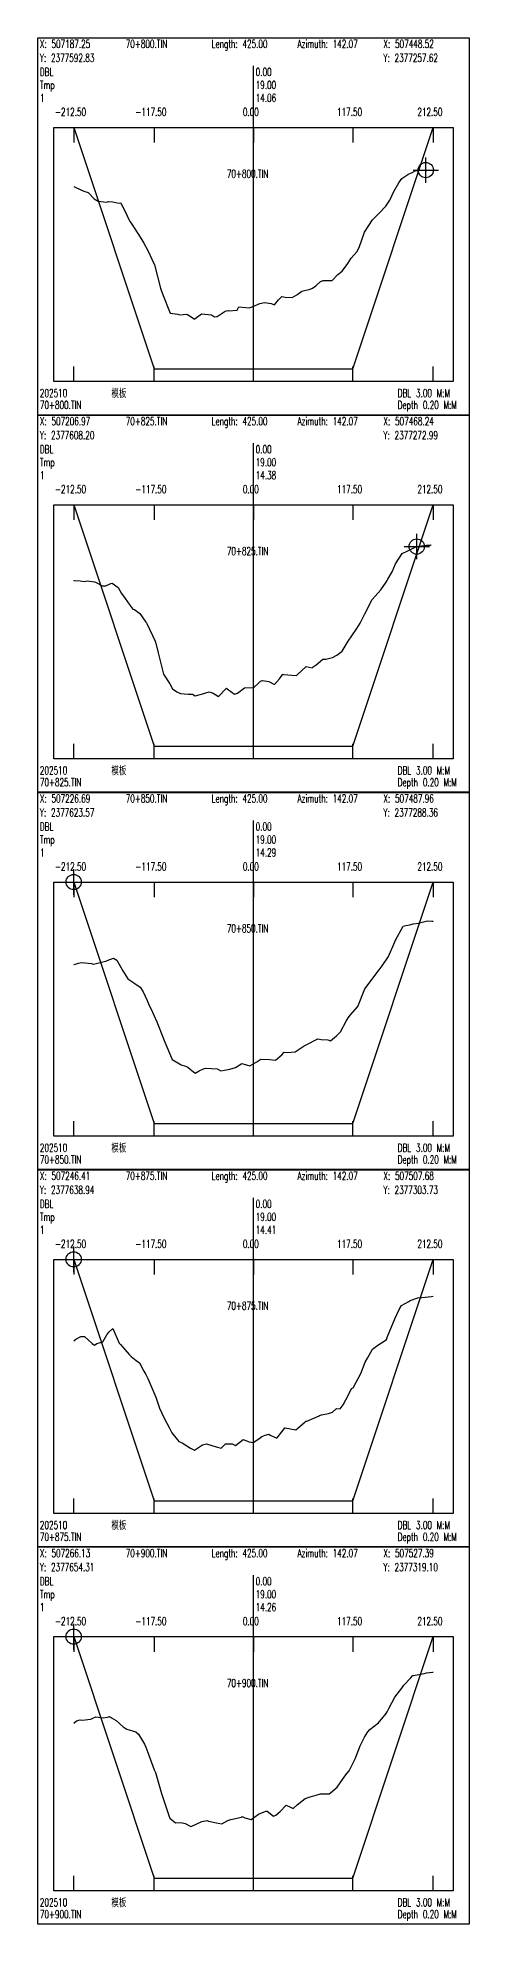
# Model space of a CAD drawing. Extents: x 1 to 194, y -24202 to 0.
# Drawn here: x 1 to 171, y -18856 to -18114 of the extents above; entities that cross this region are included whole.
import ezdxf

# ---------------------------------------------------------------- set-up
doc = ezdxf.new("R2010")
doc.units = 0
doc.header["$MEASUREMENT"] = 0
doc.layers.add('LABELS', color=7, linetype='Continuous')
doc.layers.add('XSECTION', color=7, linetype='Continuous')
doc.styles.get("Standard").update_dxf_attribs({"font": 'txt.shx'})

msp = doc.modelspace()

# ---------------------------------------------------------------- linework, layer by layer
at = {"color": 1}
for p, q in [((153.84, -18171.15), (153.84, -18161.15)), ((148.84, -18166.15), (158.84, -18166.15)), ((150.29, -18319.31), (150.29, -18309.31)), ((145.29, -18314.31), (155.29, -18314.31)), ((10.17, -18446.32), (20.17, -18446.32)), ((15.17, -18451.32), (15.17, -18441.32)), ((10.17, -18594.8), (20.17, -18594.8)), ((15.17, -18599.8), (15.17, -18589.8)), ((10.17, -18743.27), (20.17, -18743.27)), ((15.17, -18748.27), (15.17, -18738.27))]:
    msp.add_line(p, q, dxfattribs=at)
for centre in [(153.84, -18166.15), (150.29, -18314.31), (15.17, -18446.32), (15.17, -18594.8), (15.17, -18743.27)]:
    msp.add_circle(centre, 3, dxfattribs=at)
at = {"layer": 'XSECTION', "color": 0, "linetype": 'Continuous'}
for points in [[(1, -18114.08), (171, -18114.08), (171, -18262.55), (1, -18262.55), (1, -18114.08)], [(86, -18249.37), (86, -18125.13)], [(86, -18249.37), (86, -18125.13)], [(7.3, -18149.37), (164.7, -18149.37), (164.7, -18249.37), (7.3, -18249.37), (7.3, -18149.37)], [(15.17, -18149.37), (15.17, -18155.31)], [(15.17, -18149.37), (46.83, -18244.37)], [(15.17, -18149.37), (46.83, -18244.37)], [(46.83, -18149.37), (46.83, -18155.31)], [(86, -18149.37), (86, -18155.31)], [(125.17, -18149.37), (125.17, -18155.31)], [(125.17, -18244.37), (156.83, -18149.37)], [(125.17, -18244.37), (156.83, -18149.37)], [(156.83, -18149.37), (156.83, -18155.31)], [(15.17, -18249.37), (15.17, -18243.43)], [(46.83, -18249.37), (46.83, -18243.43)], [(46.83, -18244.37), (86, -18244.37)], [(46.83, -18244.37), (46.83, -18244.37)], [(46.83, -18244.37), (86, -18244.37)], [(86, -18249.37), (86, -18243.43)], [(86, -18244.37), (125.17, -18244.37)], [(86, -18244.37), (125.17, -18244.37)], [(125.17, -18249.37), (125.17, -18243.43)], [(125.17, -18244.37), (125.17, -18244.37)], [(156.83, -18249.37), (156.83, -18243.43)], [(1, -18262.56), (171, -18262.56), (171, -18411.02), (1, -18411.02), (1, -18262.56)], [(86, -18397.85), (86, -18273.61)], [(86, -18397.85), (86, -18273.61)], [(7.3, -18297.85), (164.7, -18297.85), (164.7, -18397.85), (7.3, -18397.85), (7.3, -18297.85)], [(15.17, -18297.85), (15.17, -18303.78)], [(15.17, -18297.85), (46.83, -18392.85)], [(15.17, -18297.85), (46.83, -18392.85)], [(46.83, -18297.85), (46.83, -18303.78)], [(86, -18297.85), (86, -18303.78)], [(125.17, -18297.85), (125.17, -18303.78)], [(125.17, -18392.85), (156.83, -18297.85)], [(125.17, -18392.85), (156.83, -18297.85)], [(156.83, -18297.85), (156.83, -18303.78)], [(15.17, -18397.85), (15.17, -18391.91)], [(46.83, -18397.85), (46.83, -18391.91)], [(46.83, -18392.85), (86, -18392.85)], [(46.83, -18392.85), (46.83, -18392.85)], [(46.83, -18392.85), (86, -18392.85)], [(86, -18397.85), (86, -18391.91)], [(86, -18392.85), (125.17, -18392.85)], [(86, -18392.85), (125.17, -18392.85)], [(125.17, -18397.85), (125.17, -18391.91)], [(125.17, -18392.85), (125.17, -18392.85)], [(156.83, -18397.85), (156.83, -18391.91)], [(1, -18411.03), (171, -18411.03), (171, -18559.5), (1, -18559.5), (1, -18411.03)], [(86, -18546.32), (86, -18422.09)], [(86, -18546.32), (86, -18422.09)], [(7.3, -18446.32), (164.7, -18446.32), (164.7, -18546.32), (7.3, -18546.32), (7.3, -18446.32)], [(15.17, -18446.32), (15.17, -18452.26)], [(15.17, -18446.32), (46.83, -18541.32)], [(15.17, -18446.32), (46.83, -18541.32)], [(46.83, -18446.32), (46.83, -18452.26)], [(86, -18446.32), (86, -18452.26)], [(125.17, -18446.32), (125.17, -18452.26)], [(125.17, -18541.32), (156.83, -18446.32)], [(125.17, -18541.32), (156.83, -18446.32)], [(156.83, -18446.32), (156.83, -18452.26)], [(15.17, -18546.32), (15.17, -18540.38)], [(46.83, -18546.32), (46.83, -18540.38)], [(46.83, -18541.32), (86, -18541.32)], [(46.83, -18541.32), (46.83, -18541.32)], [(46.83, -18541.32), (86, -18541.32)], [(86, -18546.32), (86, -18540.38)], [(86, -18541.32), (125.17, -18541.32)], [(86, -18541.32), (125.17, -18541.32)], [(125.17, -18546.32), (125.17, -18540.38)], [(125.17, -18541.32), (125.17, -18541.32)], [(156.83, -18546.32), (156.83, -18540.38)], [(1, -18559.51), (171, -18559.51), (171, -18707.98), (1, -18707.98), (1, -18559.51)], [(86, -18694.8), (86, -18570.56)], [(86, -18694.8), (86, -18570.56)], [(7.3, -18594.8), (164.7, -18594.8), (164.7, -18694.8), (7.3, -18694.8), (7.3, -18594.8)], [(15.17, -18594.8), (15.17, -18600.74)], [(15.17, -18594.8), (46.83, -18689.8)], [(15.17, -18594.8), (46.83, -18689.8)], [(46.83, -18594.8), (46.83, -18600.74)], [(86, -18594.8), (86, -18600.74)], [(125.17, -18594.8), (125.17, -18600.74)], [(125.17, -18689.8), (156.83, -18594.8)], [(125.17, -18689.8), (156.83, -18594.8)], [(156.83, -18594.8), (156.83, -18600.74)], [(15.17, -18694.8), (15.17, -18688.86)], [(46.83, -18694.8), (46.83, -18688.86)], [(46.83, -18689.8), (86, -18689.8)], [(46.83, -18689.8), (46.83, -18689.8)], [(46.83, -18689.8), (86, -18689.8)], [(86, -18694.8), (86, -18688.86)], [(86, -18689.8), (125.17, -18689.8)], [(86, -18689.8), (125.17, -18689.8)], [(125.17, -18694.8), (125.17, -18688.86)], [(125.17, -18689.8), (125.17, -18689.8)], [(156.83, -18694.8), (156.83, -18688.86)], [(1, -18707.99), (171, -18707.99), (171, -18856.45), (1, -18856.45), (1, -18707.99)], [(86, -18843.27), (86, -18719.04)], [(86, -18843.27), (86, -18719.04)], [(7.3, -18743.27), (164.7, -18743.27), (164.7, -18843.27), (7.3, -18843.27), (7.3, -18743.27)], [(15.17, -18743.27), (15.17, -18749.21)], [(15.17, -18743.27), (46.83, -18838.27)], [(15.17, -18743.27), (46.83, -18838.27)], [(46.83, -18743.27), (46.83, -18749.21)], [(86, -18743.27), (86, -18749.21)], [(125.17, -18743.27), (125.17, -18749.21)], [(125.17, -18838.27), (156.83, -18743.27)], [(125.17, -18838.27), (156.83, -18743.27)], [(156.83, -18743.27), (156.83, -18749.21)], [(15.17, -18843.27), (15.17, -18837.34)], [(46.83, -18843.27), (46.83, -18837.34)], [(46.83, -18838.27), (86, -18838.27)], [(46.83, -18838.27), (46.83, -18838.27)], [(46.83, -18838.27), (86, -18838.27)], [(86, -18843.27), (86, -18837.34)], [(86, -18838.27), (125.17, -18838.27)], [(86, -18838.27), (125.17, -18838.27)], [(125.17, -18843.27), (125.17, -18837.34)], [(125.17, -18838.27), (125.17, -18838.27)], [(156.83, -18843.27), (156.83, -18837.34)]]:
    msp.add_lwpolyline(points, dxfattribs=at)
at = {"layer": 'XSECTION', "color": 1, "linetype": 'Continuous'}
for points in [[(15.17, -18172.57), (16.01, -18173.02), (19.13, -18174.52), (20.91, -18174.92), (23.26, -18177.47), (24.86, -18178.37), (28.16, -18178.77), (28.85, -18178.52), (30.53, -18178.67), (32.97, -18179.22), (33.76, -18179.07), (36.29, -18184.22), (37.34, -18186.42), (37.78, -18187.07), (41.64, -18193.02), (42.86, -18194.97), (44.51, -18198.02), (45.95, -18201.22), (47.04, -18203.42), (49.4, -18212.62), (49.62, -18213.42), (50.12, -18214.82), (53.12, -18222.42), (56.18, -18222.92), (56.85, -18223.07), (59.69, -18222.82), (60.42, -18223.32), (62.24, -18224.42), (62.71, -18224.82), (62.96, -18224.62), (65.48, -18222.77), (69.47, -18223.17), (70.61, -18223.97), (71.68, -18223.72), (74.86, -18221.72), (75.92, -18221.42), (76.24, -18221.57), (79.56, -18221.27), (80.26, -18220.02), (83.03, -18220.22), (84.31, -18220.42), (85.46, -18219.92), (88.44, -18218.62), (90.35, -18218.22), (92.98, -18218.62), (94.28, -18219.17), (95.88, -18217.27), (97.21, -18215.87), (98.45, -18216.22), (101.29, -18216.32), (103.13, -18215.27), (105.03, -18213.77), (108.38, -18212.97), (109.27, -18212.67), (110.53, -18211.72), (112.39, -18210.07), (113.48, -18209.62), (116.92, -18209.57), (119.28, -18207.22), (120.89, -18205.97), (123.16, -18202.92), (124.47, -18200.87), (126.73, -18198.37), (127.63, -18196.57), (129.67, -18190.57), (131.39, -18188.02), (132.85, -18185.72), (135.53, -18183.12), (138.18, -18180.37), (139.68, -18178.02), (141.31, -18174.62), (143.3, -18171.22), (144.41, -18169.42), (146.84, -18167.87), (148.44, -18167.07), (149.93, -18166.37), (150.44, -18166.27), (153.61, -18166.07), (153.62, -18166.07), (154.3, -18166.32)], [(15.17, -18327.55), (15.28, -18327.65), (15.3, -18327.65), (15.31, -18327.65), (17.77, -18327.75), (19.41, -18328.05), (20.55, -18327.8), (23.33, -18328.25), (23.75, -18328.35), (24.57, -18328.75), (26.45, -18329.7), (27.83, -18329.8), (29.8, -18328.85), (30.38, -18328.75), (32.68, -18330.45), (34.01, -18332.75), (35.51, -18334.8), (37.3, -18337.4), (38.42, -18338.9), (39.09, -18339.05), (41.18, -18340.6), (43.63, -18344), (43.86, -18344.3), (43.99, -18344.6), (47.21, -18351.55), (47.67, -18352.85), (48.44, -18356.15), (50.56, -18364.55), (53.05, -18368.35), (54.14, -18370.3), (55.78, -18371.45), (57.23, -18372.15), (58.71, -18372.3), (60.31, -18372.4), (61.96, -18372.45), (63.07, -18373), (65.48, -18372.45), (68.52, -18371.45), (70.12, -18372.05), (72.23, -18373.25), (75.04, -18370.35), (75.23, -18370.15), (75.35, -18370.1), (75.63, -18370.35), (78.58, -18372.35), (79.73, -18372), (82.41, -18369.9), (85.84, -18369.8), (86.31, -18369.6), (87.85, -18368.15), (88.82, -18367.25), (89.49, -18367.05), (91.98, -18367.4), (94.21, -18368.65), (96.2, -18366.3), (97.6, -18364.5), (97.85, -18364.65), (102.87, -18365.05), (103.02, -18364.95), (103.19, -18364.85), (106.75, -18361.55), (109.05, -18362.05), (109.53, -18361.65), (110.73, -18360.9), (113.35, -18358.6), (114.5, -18358.65), (117.13, -18358), (118.85, -18357.05), (120.94, -18355.5), (123.35, -18351.5), (124.77, -18349.5), (126.73, -18346.55), (127.96, -18344.4), (129.84, -18340.8), (132.77, -18335.2), (133.91, -18333.85), (136.15, -18331.3), (138.2, -18328.3), (138.61, -18327.7), (138.91, -18327.2), (140.64, -18324.2), (141.93, -18321.1), (144.61, -18317.05), (146.85, -18316.05), (150.21, -18314.35), (150.3, -18314.3), (150.37, -18314.3), (153.98, -18313.75), (155.69, -18313.7), (155.79, -18313.65), (155.81, -18313.65), (155.83, -18313.7)], [(15.17, -18478.77), (15.31, -18478.82), (17.12, -18478.27), (18.22, -18477.97), (22.16, -18478.42), (22.5, -18478.47), (22.97, -18478.67), (28.27, -18477.27), (28.32, -18477.22), (28.33, -18477.22), (28.36, -18477.17), (30.85, -18476.22), (32.11, -18477.12), (34.5, -18481.27), (36.56, -18484.42), (38.92, -18486.02), (41.37, -18487.67), (42.54, -18489.57), (44.1, -18492.92), (44.94, -18494.87), (45.59, -18496.12), (47.93, -18501.27), (50.45, -18507.67), (50.57, -18507.97), (50.83, -18508.62), (53.98, -18516.12), (55.5, -18517.02), (57.56, -18518.22), (59.2, -18518.82), (60.09, -18519.22), (61.09, -18519.92), (63.08, -18521.52), (64.65, -18520.62), (66.26, -18519.82), (67.24, -18519.62), (71.66, -18519.82), (73.15, -18520.62), (74.54, -18520.32), (76.69, -18519.97), (78.96, -18519.37), (81.44, -18517.67), (82.26, -18517.97), (84.52, -18518.62), (87.32, -18517.02), (88.93, -18515.97), (92.36, -18516.22), (94.66, -18516.42), (97.18, -18514.37), (98.1, -18513.32), (99.4, -18513.42), (102.47, -18513.17), (105.97, -18510.82), (107.48, -18509.97), (110.29, -18508.57), (111.38, -18508.07), (112.7, -18508.32), (115.33, -18508.42), (116.3, -18508.77), (118.72, -18506.82), (120.29, -18505.32), (122.53, -18501.07), (123.26, -18499.72), (124.2, -18498.62), (127.15, -18495.27), (129.87, -18488.32), (129.88, -18488.32), (129.88, -18488.32), (129.89, -18488.32), (135.44, -18480.82), (136.73, -18479.27), (139.16, -18475.57), (141.7, -18469.82), (141.91, -18469.22), (145, -18463.72), (145.96, -18463.42), (147.59, -18463.12), (148.91, -18462.77), (150.9, -18462.47), (153.45, -18461.82), (154.59, -18461.62), (156.18, -18461.72), (156.83, -18461.67)], [(15.17, -18626.9), (15.97, -18626.15), (18.02, -18625.1), (19.43, -18625.15), (22.49, -18627.85), (23.38, -18628.55), (24.29, -18627.95), (26.65, -18627.2), (28.28, -18624.55), (29.06, -18623.4), (30.66, -18622), (33.14, -18627.75), (33.25, -18627.9), (33.67, -18628.35), (36.98, -18632.25), (37.79, -18633.05), (39.74, -18634.55), (41.13, -18635.5), (42.86, -18638.75), (43.63, -18640.15), (44.36, -18641.75), (47.57, -18649.05), (49, -18653.3), (50.77, -18657.25), (52.72, -18661), (53.84, -18663.05), (56.65, -18666.45), (57.92, -18666.95), (59.8, -18668.2), (61.13, -18669.1), (62.76, -18669.9), (65.12, -18668.3), (65.88, -18667.85), (67.52, -18667.4), (71.32, -18668.55), (73.25, -18669.1), (74.93, -18667.45), (77.54, -18667.4), (78.88, -18668), (80.1, -18667.1), (81.92, -18665.75), (84.3, -18666.55), (85.92, -18666.9), (88.14, -18665.45), (89.29, -18664.45), (90.65, -18664.05), (92.04, -18663.6), (92.56, -18663.95), (95.19, -18665.15), (97.65, -18662), (98.3, -18661.1), (98.53, -18661.1), (102.63, -18661.9), (106.21, -18658.9), (106.65, -18658.5), (106.95, -18658.5), (111.55, -18656.55), (111.96, -18656.3), (112.8, -18655.95), (115.6, -18655.4), (117.14, -18654.9), (118.68, -18653.45), (120.07, -18653.6), (121.3, -18652.1), (123.39, -18648.15), (124.65, -18645.6), (125.21, -18645.3), (128.28, -18639.7), (129.92, -18635.2), (130.88, -18633.75), (132.93, -18630.2), (135, -18628.55), (137.82, -18626.7), (138.37, -18626.35), (138.81, -18625.2), (141.66, -18618.25), (143.38, -18614.55), (144.26, -18613), (147.2, -18611.35), (147.53, -18611.1), (147.77, -18611), (150.78, -18609.95), (152.36, -18609.8), (156.14, -18609.45), (156.83, -18609.3)], [(15.17, -18777.27), (16.34, -18776.37), (17.71, -18775.97), (18.55, -18776.12), (21.94, -18775.72), (22.73, -18775.32), (23.85, -18774.87), (26.81, -18775.27), (28.48, -18775.02), (29.28, -18774.72), (30.01, -18775.22), (31.95, -18776.32), (34.61, -18778.77), (35.4, -18779.32), (36.13, -18779.62), (39.62, -18780.72), (40.75, -18781.67), (43.02, -18785.52), (43.58, -18786.82), (44.73, -18789.87), (46.89, -18795.62), (47.43, -18796.72), (49.7, -18804.97), (52.92, -18814.47), (52.96, -18814.57), (52.98, -18814.62), (53.01, -18814.67), (55.28, -18816.57), (57.41, -18816.47), (59.12, -18816.82), (61.37, -18817.92), (61.69, -18817.87), (65.62, -18816.07), (67.75, -18815.67), (67.95, -18815.72), (68.28, -18815.82), (72.03, -18816.62), (73.47, -18816.92), (75.83, -18815.67), (77.08, -18815.22), (81.26, -18814.27), (81.52, -18814.07), (82.6, -18814.62), (85.03, -18815.27), (88, -18813.12), (90.9, -18811.97), (91.19, -18811.92), (91.36, -18811.97), (93.87, -18813.87), (94.77, -18813.52), (96.48, -18812.07), (98.89, -18809.57), (100.56, -18810.37), (101.65, -18810.92), (103.21, -18809.47), (106.3, -18806.97), (108.37, -18806.27), (111.07, -18805.52), (112.4, -18805.07), (115.19, -18805.17), (115.85, -18805.12), (116.35, -18804.67), (118.9, -18802.47), (121.95, -18798.22), (122.92, -18796.97), (123.66, -18796.07), (125.99, -18791.37), (128.04, -18786.22), (129.74, -18782.82), (131.02, -18780.72), (131.85, -18779.87), (135.19, -18777.22), (135.63, -18776.72), (136.53, -18775.57), (138.21, -18773.57), (138.64, -18772.87), (139.35, -18771.57), (141.66, -18767.12), (144.37, -18763.57), (145.22, -18762.32), (147.87, -18759.62), (148.82, -18758.57), (149.02, -18758.52), (153.17, -18757.72), (154.08, -18757.52), (156.51, -18757.22), (156.83, -18757.22)]]:
    msp.add_lwpolyline(points, dxfattribs=at)

# ---------------------------------------------------------------- texts
at = {"layer": 'LABELS', "color": 0, "width": 0.666667}
for s, height, p in [('Y: 2377592.83', 3.1482, (1.85, -18123.61)), ('X: 507187.25', 3.1482, (1.85, -18118.08)), ('70+800.TIN', 3.148, (35.68, -18118.08)), ('Length: 425.00', 3.1482, (69.51, -18118.08)), ('Azimuth: 142.07', 3.1482, (103.34, -18118.08)), ('Y: 2377257.62', 3.1482, (137.17, -18123.61)), ('X: 507448.52', 3.1482, (137.17, -18118.08)), ('DBL', 3.148, (1.85, -18129.13)), ('0.00', 3.148, (86.85, -18129.13)), ('0.00', 3.148, (86.85, -18129.13)), ('Tmp', 3.148, (1.85, -18134.24)), ('19.00', 3.148, (86.85, -18134.24)), ('19.00', 3.148, (86.85, -18134.24)), ('-212.50', 3.148, (7.82, -18144.87)), ('-117.50', 3.148, (39.49, -18144.87)), ('0.00', 3.148, (81.8, -18144.87)), ('117.50', 3.148, (118.87, -18144.87)), ('212.50', 3.148, (150.54, -18144.87)), ('70+800.TIN', 3.148, (75.5, -18169.18)), ('模板', 3.148, (30.04, -18255.49)), ('DBL 3.00 M:M', 3.1482, (142.81, -18255.49)), ('70+800.TIN', 3.148, (1.85, -18260.17)), ('Depth 0.20 M:M', 3.1482, (142.81, -18260.17)), ('Y: 2377608.20', 3.1482, (1.85, -18272.08)), ('X: 507206.97', 3.1482, (1.85, -18266.56)), ('70+825.TIN', 3.148, (35.68, -18266.56)), ('Length: 425.00', 3.1482, (69.51, -18266.56)), ('Azimuth: 142.07', 3.1482, (103.34, -18266.56)), ('Y: 2377272.99', 3.1482, (137.17, -18272.08)), ('X: 507468.24', 3.1482, (137.17, -18266.56)), ('DBL', 3.148, (1.85, -18277.61)), ('0.00', 3.148, (86.85, -18277.61)), ('0.00', 3.148, (86.85, -18277.61)), ('Tmp', 3.148, (1.85, -18282.71)), ('19.00', 3.148, (86.85, -18282.71)), ('19.00', 3.148, (86.85, -18282.71)), ('-212.50', 3.148, (7.82, -18293.34)), ('-117.50', 3.148, (39.49, -18293.34)), ('0.00', 3.148, (81.8, -18293.34)), ('117.50', 3.148, (118.87, -18293.34)), ('212.50', 3.148, (150.54, -18293.34)), ('70+825.TIN', 3.148, (75.5, -18317.66)), ('模板', 3.148, (30.04, -18403.97)), ('DBL 3.00 M:M', 3.1482, (142.81, -18403.97)), ('70+825.TIN', 3.148, (1.85, -18408.65)), ('Depth 0.20 M:M', 3.1482, (142.81, -18408.65)), ('Y: 2377623.57', 3.1482, (1.85, -18420.56)), ('X: 507226.69', 3.1482, (1.85, -18415.03)), ('70+850.TIN', 3.148, (35.68, -18415.03)), ('Length: 425.00', 3.1482, (69.51, -18415.03)), ('Azimuth: 142.07', 3.1482, (103.34, -18415.03)), ('Y: 2377288.36', 3.1482, (137.17, -18420.56)), ('X: 507487.96', 3.1482, (137.17, -18415.03)), ('DBL', 3.148, (1.85, -18426.09)), ('0.00', 3.148, (86.85, -18426.09)), ('0.00', 3.148, (86.85, -18426.09)), ('Tmp', 3.148, (1.85, -18431.19)), ('19.00', 3.148, (86.85, -18431.19)), ('19.00', 3.148, (86.85, -18431.19)), ('-212.50', 3.148, (7.82, -18441.82)), ('-117.50', 3.148, (39.49, -18441.82)), ('0.00', 3.148, (81.8, -18441.82)), ('117.50', 3.148, (118.87, -18441.82)), ('212.50', 3.148, (150.54, -18441.82)), ('70+850.TIN', 3.148, (75.5, -18466.14)), ('模板', 3.148, (30.04, -18552.45)), ('DBL 3.00 M:M', 3.1482, (142.81, -18552.45)), ('70+850.TIN', 3.148, (1.85, -18557.12)), ('Depth 0.20 M:M', 3.1482, (142.81, -18557.12)), ('Y: 2377638.94', 3.1482, (1.85, -18569.04)), ('X: 507246.41', 3.1482, (1.85, -18563.51)), ('70+875.TIN', 3.148, (35.68, -18563.51)), ('Length: 425.00', 3.1482, (69.51, -18563.51)), ('Azimuth: 142.07', 3.1482, (103.34, -18563.51)), ('Y: 2377303.73', 3.1482, (137.17, -18569.04)), ('X: 507507.68', 3.1482, (137.17, -18563.51)), ('DBL', 3.148, (1.85, -18574.56)), ('0.00', 3.148, (86.85, -18574.56)), ('0.00', 3.148, (86.85, -18574.56)), ('Tmp', 3.148, (1.85, -18579.66)), ('19.00', 3.148, (86.85, -18579.66)), ('19.00', 3.148, (86.85, -18579.66)), ('-212.50', 3.148, (7.82, -18590.29)), ('-117.50', 3.148, (39.49, -18590.29)), ('0.00', 3.148, (81.8, -18590.29)), ('117.50', 3.148, (118.87, -18590.29)), ('212.50', 3.148, (150.54, -18590.29)), ('70+875.TIN', 3.148, (75.5, -18614.61)), ('模板', 3.148, (30.04, -18700.92)), ('DBL 3.00 M:M', 3.1482, (142.81, -18700.92)), ('70+875.TIN', 3.148, (1.85, -18705.6)), ('Depth 0.20 M:M', 3.1482, (142.81, -18705.6)), ('Y: 2377654.31', 3.1482, (1.85, -18717.51)), ('X: 507266.13', 3.1482, (1.85, -18711.99)), ('70+900.TIN', 3.148, (35.68, -18711.99)), ('Length: 425.00', 3.1482, (69.51, -18711.99)), ('Azimuth: 142.07', 3.1482, (103.34, -18711.99)), ('Y: 2377319.10', 3.1482, (137.17, -18717.51)), ('X: 507527.39', 3.1482, (137.17, -18711.99)), ('DBL', 3.148, (1.85, -18723.04)), ('0.00', 3.148, (86.85, -18723.04)), ('0.00', 3.148, (86.85, -18723.04)), ('Tmp', 3.148, (1.85, -18728.14)), ('19.00', 3.148, (86.85, -18728.14)), ('19.00', 3.148, (86.85, -18728.14)), ('-212.50', 3.148, (7.82, -18738.77)), ('-117.50', 3.148, (39.49, -18738.77)), ('0.00', 3.148, (81.8, -18738.77)), ('117.50', 3.148, (118.87, -18738.77)), ('212.50', 3.148, (150.54, -18738.77)), ('70+900.TIN', 3.148, (75.5, -18763.09)), ('模板', 3.148, (30.04, -18849.4)), ('DBL 3.00 M:M', 3.1482, (142.81, -18849.4)), ('70+900.TIN', 3.148, (1.85, -18854.07)), ('Depth 0.20 M:M', 3.1482, (142.81, -18854.07))]:
    msp.add_text(s, height=height, dxfattribs=at).set_placement(p)
at = {"layer": 'LABELS', "color": 1, "width": 0.666667}
for s, height, p in [('1', 3.15, (1.85, -18139.34)), ('14.06', 3.148, (86.85, -18139.34)), ('14.06', 3.148, (86.85, -18139.34)), ('202510', 3.148, (1.85, -18255.49)), ('1', 3.15, (1.85, -18287.81)), ('14.38', 3.148, (86.85, -18287.81)), ('14.38', 3.148, (86.85, -18287.81)), ('202510', 3.148, (1.85, -18403.97)), ('1', 3.15, (1.85, -18436.29)), ('14.29', 3.148, (86.85, -18436.29)), ('14.29', 3.148, (86.85, -18436.29)), ('202510', 3.148, (1.85, -18552.45)), ('1', 3.15, (1.85, -18584.76)), ('14.41', 3.148, (86.85, -18584.76)), ('14.41', 3.148, (86.85, -18584.76)), ('202510', 3.148, (1.85, -18700.92)), ('1', 3.15, (1.85, -18733.24)), ('14.26', 3.148, (86.85, -18733.24)), ('14.26', 3.148, (86.85, -18733.24)), ('202510', 3.148, (1.85, -18849.4))]:
    msp.add_text(s, height=height, dxfattribs=at).set_placement(p)

doc.saveas('drawing.dxf')
